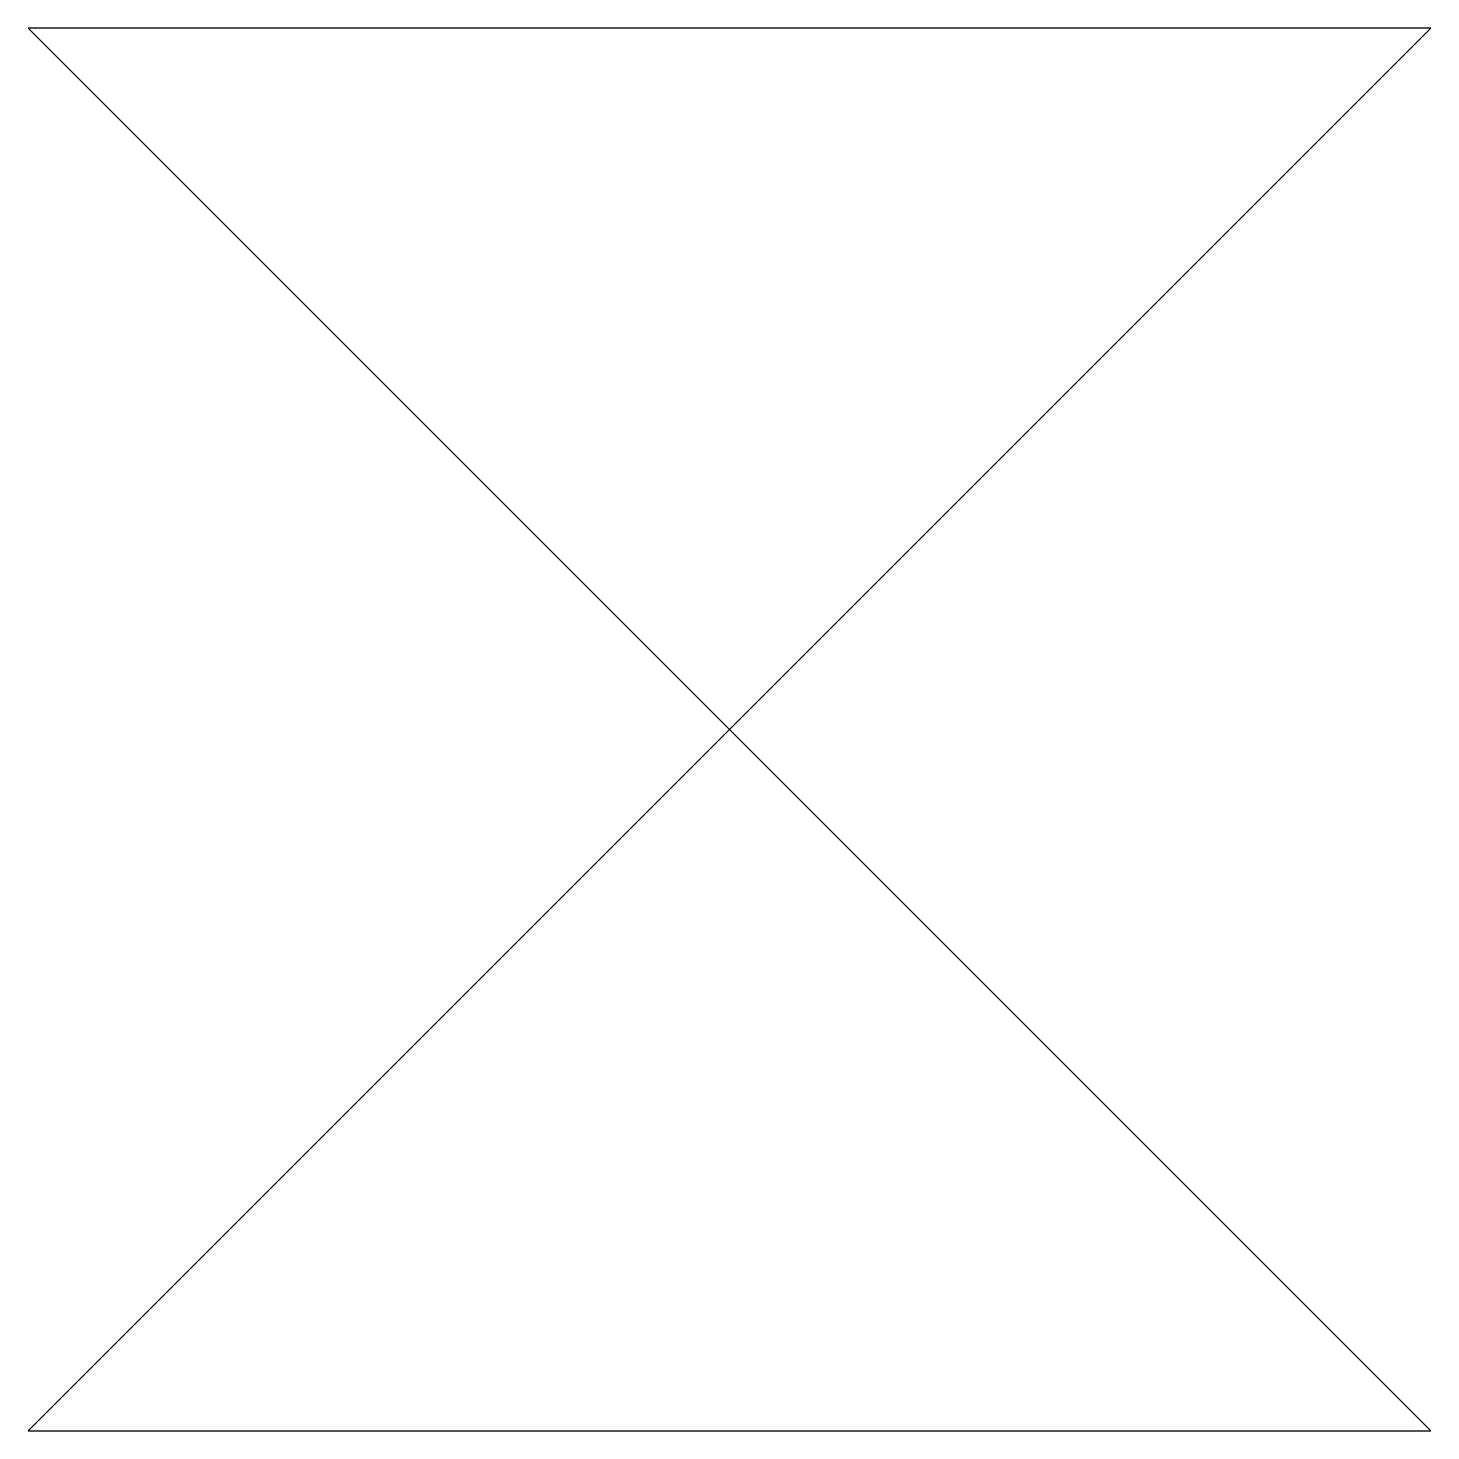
# Model space of a CAD drawing. Extents: x 5.29 to 11.64, y -5.29 to 1.06.
import ezdxf

# ---------------------------------------------------------------- set-up
doc = ezdxf.new("R2010")
doc.units = 0
doc.layers.add('DEFAULT_255_2_778', color=255, linetype='CONTINUOUS')

msp = doc.modelspace()

# ---------------------------------------------------------------- linework, layer by layer
at = {"layer": 'DEFAULT_255_2_778'}
for p, q in [((5.2917, 1.0583), (8.4667, -2.1167)), ((11.6417, 1.0583), (5.2917, 1.0583)), ((8.4667, -2.1167), (11.6417, 1.0583)), ((8.4667, -2.1167), (5.2917, -5.2917)), ((11.6417, -5.2917), (8.4667, -2.1167)), ((5.2917, -5.2917), (11.6417, -5.2917))]:
    msp.add_line(p, q, dxfattribs=at)

doc.saveas('drawing.dxf')
